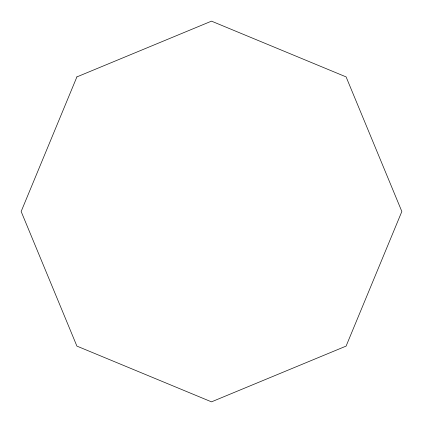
<?xml version="1.0" encoding="UTF-8"?>
<svg xmlns="http://www.w3.org/2000/svg" width="423" height="423" viewBox="0 0 423 423"><rect width="100%" height="100%" fill="white"/><g stroke="black" fill="none" stroke-linecap="round" stroke-linejoin="round"><path stroke-width="0.63" d="M76.901 76.901L21.15 211.5L76.901 346.099L211.5 401.85L346.099 346.099L401.85 211.5L346.099 76.901L211.5 21.15L76.901 76.901"/></g></svg>
